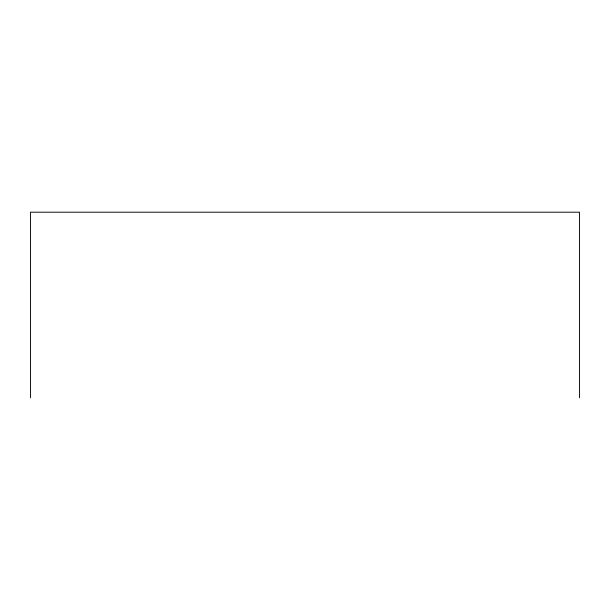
<?xml version="1.0" encoding="UTF-8"?>
<svg xmlns="http://www.w3.org/2000/svg" width="610" height="610" viewBox="0 0 610 610"><rect width="100%" height="100%" fill="white"/><g stroke="black" fill="none" stroke-linecap="round" stroke-linejoin="round"><path stroke-width="0.91" d="M579.5 397.804L579.5 212.196L30.5 212.196L30.5 397.804"/></g></svg>
